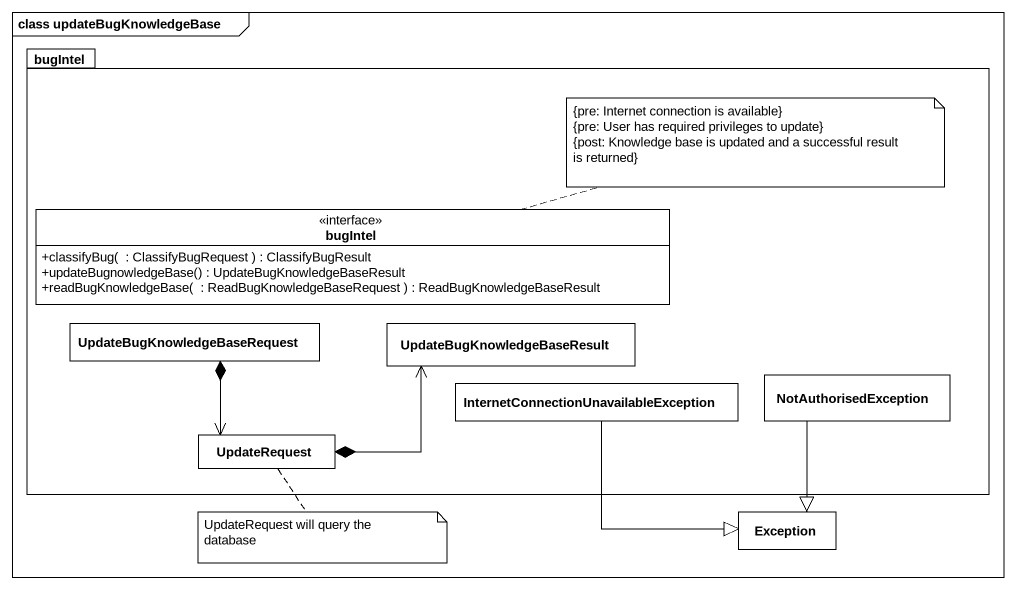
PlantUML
@startuml
mainframe class updateBugKnowledgeBase
hide circle
hide empty members
skinparam classAttributeIconSize 0
package bugIntel {
  interface "bugIntel" as bugIntel_2 {
    +classifyBug(  : ClassifyBugRequest ) : ClassifyBugResult
    +updateBugnowledgeBase() : UpdateBugKnowledgeBaseResult
    +readBugKnowledgeBase(  : ReadBugKnowledgeBaseRequest ) : ReadBugKnowledgeBaseResult
  }
  class "UpdateBugKnowledgeBaseRequest" as UpdateBugKnowledgeBaseReques
  class UpdateBugKnowledgeBaseResult
  class NotAuthorisedException
  class UpdateRequest
  class "InternetConnectionUnavailableException" as InternetConnectionUnavailabl
}
class "Exception" as Exception_
UpdateBugKnowledgeBaseReques *--> UpdateRequest
NotAuthorisedException --|> Exception_
UpdateRequest *-right-> UpdateBugKnowledgeBaseResult
InternetConnectionUnavailabl --|> Exception_
note right of bugIntel_2
  {pre: Internet connection is available}
  {pre: User has required privileges to update}
  {post: Knowledge base is updated and a successful result is returned}
end note
note bottom of UpdateRequest : UpdateRequest will query the database
@enduml
